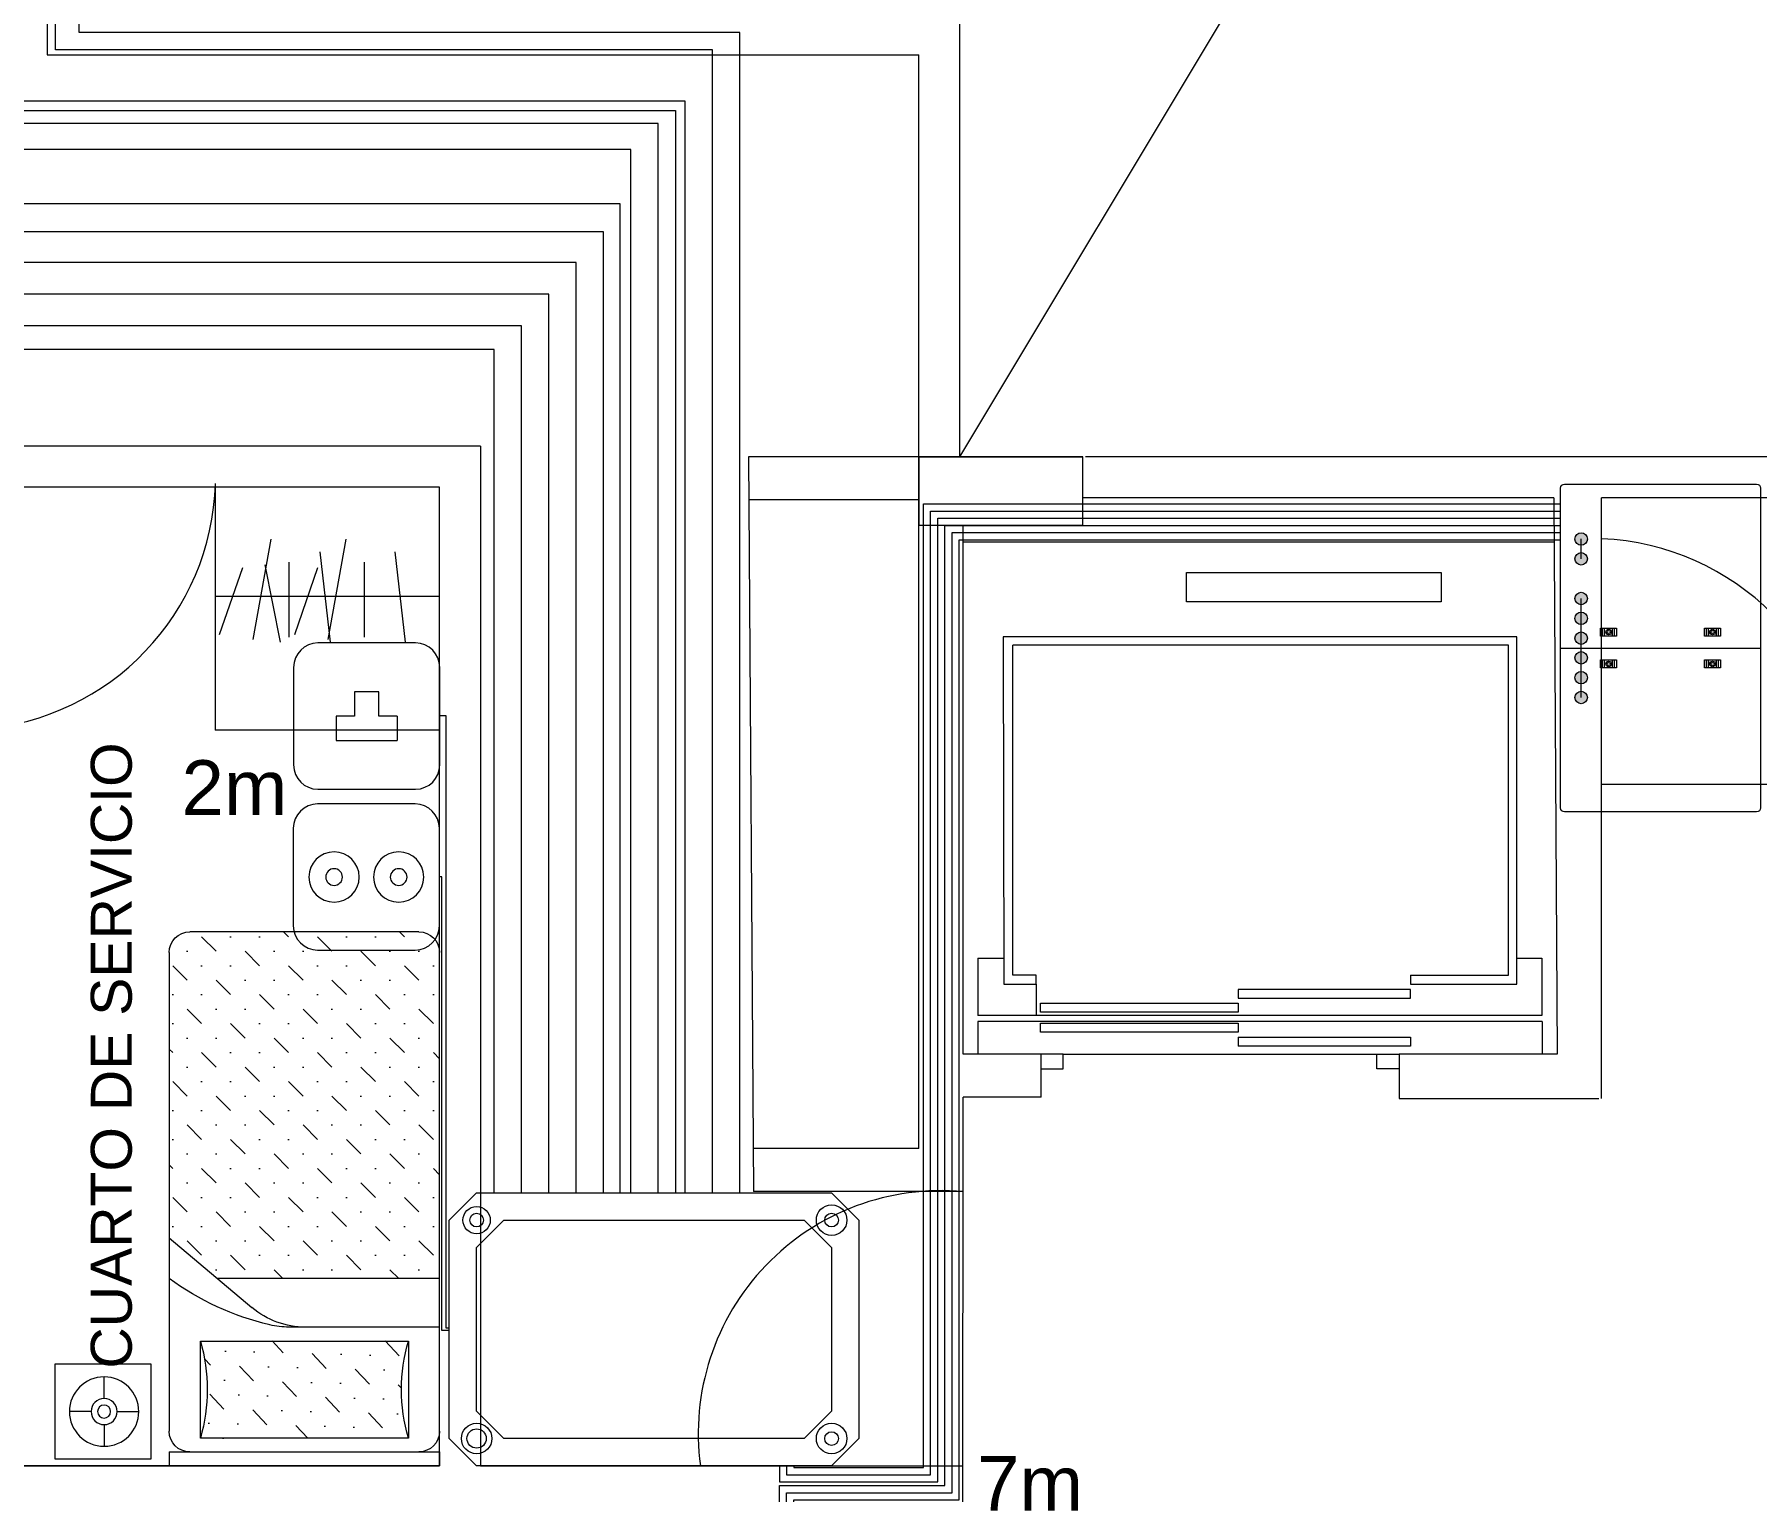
# Model space of a CAD drawing. Header units: metres. Extents: x -2 to 3328848, y -2 to 2725060.
# Drawn here: x 1662910.6 to 1662973.7, y 1362928.1 to 1362981.4 of the extents above; entities that cross this region are included whole.
import ezdxf

# ---------------------------------------------------------------- set-up
doc = ezdxf.new("R2010")
doc.units = ezdxf.units.M
doc.layers.get('0').update_dxf_attribs({"color": 253, "lineweight": 0})
for name, color, linetype, lineweight in [('ascensor', 253, 'Continuous', 0), ('ICT_EXTERNA', 3, 'Continuous', 0), ('ICT_INTERNA', 170, 'Continuous', 0), ('ICT_SUPERIOR', 30, 'Continuous', 0), ('ICT_TOMAS', 1, 'Continuous', 0), ('muebles', 253, 'Continuous', 0), ('NOFIJO', 253, 'Continuous', 0), ('PUERTAS', 253, 'Continuous', 0)]:
    doc.layers.add(name, color=color, linetype=linetype, lineweight=lineweight)
doc.styles.add('COTA', font='arial.ttf', dxfattribs={"height": 1})
doc.styles.get("Standard").update_dxf_attribs({"font": 'arial.ttf'})

# ---------------------------------------------------------------- blocks, each defined once
blk = doc.blocks.new('CAMA190X100CM-1MESITA')
at = {"layer": 'muebles'}
h = blk.add_hatch(dxfattribs=at)
h.set_pattern_fill('MUDST', color=256, scale=0.3, angle=406.5404101467818, style=0)
h.set_pattern_definition([(46.54041014678172, (-83.74444524832165, -2.074263211482048), (0.04873694475618788, 0.1604671624221987), [0.07499999999999991, -0.07499999999999991, 0, -0.07499999999999991, 0, -0.07499999999999991])])
h.paths.add_polyline_path([(0.5317029959858814, -0.1015999999999906, -0.1428571428571422), (0.5317029959858814, -0.4571999999999719), (1.293702995985882, -0.4572000000000003, -0.1428571428571542), (1.293702995985882, -0.1015999999999906)])
h = blk.add_hatch(dxfattribs=at)
h.set_pattern_fill('MUDST', color=256, scale=0.3, angle=404.9999999999999, style=0)
h.set_pattern_definition([(44.99999999999999, (-83.74444524832165, -2.074263211482048), (0.05303300858899111, 0.1590990257669732), [0.075, -0.075, 0, -0.075, 0, -0.075])])
h.paths.add_polyline_path([(1.408002995985896, -0.685799999999972), (0.5945201833576732, -0.685799999999972), (0.4174029959858387, -0.8349778579598421), (0.4174029959858672, -1.879599999999982, 0.4142135623730951), (0.4936029959858672, -1.955799999999982), (1.331802995985868, -1.955799999999982, 0.4142135623732043), (1.408002995985896, -1.879599999999982)])
for p, q in [((0.4174029959858672, 2.842170943040401e-14), (1.408002995985896, 0)), ((0.4174029959858672, -0.05079999999998108), (0.4174029959858672, 2.842170943040401e-14)), ((1.408002995985896, -0.05079999999998108), (1.408002995985896, 0)), ((0.4174029959858672, -0.05079999999998108), (1.408002995985896, -0.05079999999998108)), ((0.1793012381893107, -0.1509421569701033), (0.1793012381893107, -0.07156330363437746)), ((0.5317029959858814, -0.1015999999999906), (0.5317029959858814, -0.4571999999999719)), ((1.293702995985882, -0.1015999999999906), (0.5317029959858814, -0.1015999999999906)), ((1.293702995985882, -0.4572000000000003), (1.293702995985882, -0.1015999999999906)), ((0.4174029959858672, -1.879599999999982), (0.4174029959858672, -0.1269999999999811)), ((1.408002995985896, -0.1269999999999811), (1.408002995985896, -1.879599999999982)), ((0.1315509518100839, -0.1986924433493016), (0.05217209847435811, -0.1986924433493016)), ((0.1793012381893107, -0.2464427297285283), (0.1793012381893107, -0.3258215830642541)), ((0.2270515245685374, -0.1986924433493016), (0.3064303779042632, -0.1986924433493016)), ((0.5317029959858814, -0.4571999999999719), (1.293702995985882, -0.4572000000000003)), ((1.408002995985896, -0.5079999999999814), (0.8564353919858831, -0.5079999999999814)), ((0.417762228185893, -0.8346752927999717), (0.7205244369858974, -0.5796722721999856)), ((1.408002995985896, -0.685799999999972), (0.5952029959858862, -0.685799999999972)), ((1.331802995985868, -1.955799999999982), (0.4936029959858956, -1.955799999999982))]:
    blk.add_line(p, q, dxfattribs=at)
blk.add_lwpolyline([(0, -0.02415880543381377), (0, -0.3741588054338081), (0.3499999999999943, -0.3741588054338081), (0.3499999999999943, -0.02415880543381377)], close=True, dxfattribs=at)
for radius in [0.1271291397149466, 0.04775028637921253, 0.02383671369655249]:
    blk.add_circle((0.1793012381893107, -0.1986924433493016), radius, dxfattribs=at)
for centre, radius, start, end in [((0.4936029959858956, -0.1269999999999811), 0.07619999999999999, 90, 180), ((1.331802995985868, -0.1269999999999811), 0.07619999999999999, 0, 90), ((-0.07789700401411892, -0.2793999999999812), 0.635, 343.7397950000001, 16.26020499999998), ((1.903302995985882, -0.2793999999999812), 0.635, 163.739795, 196.260205), ((1.0252512595859, -1.521810342199984), 1.033630902, 103.3927959999999, 126.0202339999999), ((0.91687746058588, -0.8127999999999815), 0.3048, 90, 130.10593), ((0.8564353919858831, -0.8127999999999815), 0.3048, 90, 103.3927959999999), ((0.4936029959858956, -1.879599999999982), 0.07619999999999999, 180, 270), ((1.331802995985868, -1.879599999999982), 0.07619999999999999, 270, 0)]:
    blk.add_arc(centre, radius, start, end, dxfattribs=at)
blk = doc.blocks.new('RTR')
for p, q in [((-0.7499999999999929, 0.3999999999999773), (-0.6499999999999915, 0.5)), ((-0.6499999999999915, 0.5), (0.6500000000000057, 0.5)), ((0.6500000000000057, 0.5), (0.7500000000000071, 0.3999999999999773)), ((-0.75, -0.3999999999999773), (-0.7499999999999929, 0.3999999999999773)), ((-0.6499999999999844, 0.2999999999999545), (-0.549999999999983, 0.3999999999999773)), ((-0.549999999999983, 0.3999999999999773), (0.5500000000000043, 0.3999999999999773)), ((0.5500000000000043, 0.3999999999999773), (0.6500000000000057, 0.2999999999999545)), ((0.7500000000000071, 0.3999999999999773), (0.75, -0.3999999999999773)), ((-0.6500000000000057, -0.2999999999999545), (-0.6499999999999844, 0.2999999999999545)), ((0.6500000000000057, 0.2999999999999545), (0.6499999999999986, -0.2999999999999545)), ((-0.6500000000000057, -0.2999999999999545), (-0.5500000000000043, -0.3999999999999773)), ((0.6499999999999986, -0.2999999999999545), (0.5499999999999972, -0.3999999999999773)), ((-0.75, -0.3999999999999773), (-0.6499999999999986, -0.5)), ((0.5499999999999972, -0.3999999999999773), (-0.5500000000000043, -0.3999999999999773)), ((0.6499999999999986, -0.5), (0.75, -0.3999999999999773)), ((0.6499999999999986, -0.5), (-0.6499999999999986, -0.5))]:
    blk.add_line(p, q)
for centre, radius in [((-0.6499999999999986, 0.3999999999999773), 0.04999999999995453), ((0.6499999999999986, 0.3999999999999773), 0.05590169943745343), ((-0.6499999999999986, 0.3999999999999773), 0.02499999999997726), ((0.6499999999999986, 0.3999999999999773), 0.02499999999997726), ((-0.6499999999999986, -0.3999999999999773), 0.05590169943750428), ((-0.6499999999999986, -0.3999999999999773), 0.03535533905935049), ((0.6499999999999986, -0.3999999999999773), 0.05590169943750428), ((0.6499999999999986, -0.3999999999999773), 0.02500000000003411)]:
    blk.add_circle(centre, radius)
blk = doc.blocks.new('Registro secundario')
for p, q in [((3.199999999999907, 3.999999999999886), (3.199999999999907, -2.842170943040401e-14)), ((2.799999999999915, 3.15999999999994), (2.959999999999905, 3.15999999999994)), ((2.799999999999915, 3.119999999999976), (2.959999999999905, 3.119999999999976)), ((3.439999999999909, 3.15999999999994), (3.599999999999898, 3.15999999999994)), ((3.439999999999909, 3.119999999999976), (3.599999999999898, 3.119999999999976)), ((2.799999999999915, 2.959999999999951), (2.959999999999905, 2.959999999999951)), ((2.799999999999915, 2.919999999999987), (2.959999999999905, 2.919999999999987)), ((3.439999999999909, 2.959999999999951), (3.599999999999898, 2.959999999999951)), ((3.439999999999909, 2.919999999999987), (3.599999999999898, 2.919999999999987)), ((2.799999999999915, 1.079999999999984), (2.959999999999905, 1.079999999999984)), ((2.799999999999915, 1.04000000000002), (2.959999999999905, 1.04000000000002)), ((3.439999999999909, 1.079999999999984), (3.599999999999898, 1.079999999999984)), ((3.439999999999909, 1.04000000000002), (3.599999999999898, 1.04000000000002)), ((2.799999999999915, 0.879999999999967), (2.959999999999905, 0.879999999999967)), ((2.799999999999915, 0.8400000000000034), (2.959999999999905, 0.8400000000000034)), ((3.439999999999909, 0.879999999999967), (3.599999999999898, 0.879999999999967)), ((3.439999999999909, 0.8400000000000034), (3.599999999999898, 0.8400000000000034))]:
    blk.add_line(p, q)
blk.add_lwpolyline([(-2.842170943040401e-14, 3.999999999999886), (6.399999999999832, 3.999999999999886, -0.414213562373095), (6.47999999999983, 3.919999999999902), (6.47999999999983, 0.07999999999998408, -0.414213562373095), (6.399999999999832, 0), (0, 0, -0.414213562373095), (-0.0799999999999983, 0.07999999999998408), (-0.08000000000001961, 3.919999999999902, -0.414213562373095)], format="xyb", close=True)
for points in [[(2.799999999999908, 3.199999999999989), (2.959999999999905, 3.199999999999989), (2.959999999999905, 2.879999999999939), (2.799999999999908, 2.879999999999939)], [(3.439999999999909, 3.199999999999989), (3.599999999999891, 3.199999999999989), (3.599999999999891, 2.879999999999939), (3.439999999999909, 2.879999999999939)], [(2.799999999999908, 1.120000000000005), (2.959999999999905, 1.120000000000005), (2.959999999999905, 0.7999999999999545), (2.799999999999908, 0.7999999999999545)], [(3.439999999999909, 1.120000000000005), (3.599999999999891, 1.120000000000005), (3.599999999999891, 0.7999999999999545), (3.439999999999909, 0.7999999999999545)]]:
    blk.add_lwpolyline(points, close=True)
for centre, radius in [((2.879999999999907, 3.039999999999964), 0.0565685424949033), ((2.879999999999907, 3.039999999999964), 0.0323915366411885), ((3.519999999999907, 3.039999999999964), 0.0565685424949033), ((3.519999999999907, 3.039999999999964), 0.0323915366411885), ((2.879999999999907, 0.9599999999999795), 0.0565685424949033), ((2.879999999999907, 0.9599999999999795), 0.0323915366411885), ((3.519999999999907, 0.9599999999999795), 0.0565685424949033), ((3.519999999999907, 0.9599999999999795), 0.0323915366411885)]:
    blk.add_circle(centre, radius)
blk = doc.blocks.new('Toma TFN')
for p, q in [((-0.0625, 0.04999999999995453), (-0.05000000000000426, 0.04999999999995453)), ((-0.0625000000000071, 0), (-0.0625000000000071, 0.04999999999995453)), ((-0.05000000000000426, 0.04999999999995453), (0.04999999999999716, 0.04999999999995453)), ((0.04999999999999716, 0.04999999999995453), (0.0625, 0.04999999999995453)), ((0.06249999999999289, 0), (0.06249999999999289, 0.04999999999995453)), ((-0.05000000000000426, 0), (-0.0625, 5.684341886080801e-14)), ((-0.02499999999999858, 0), (-0.05000000000000426, 0)), ((-0.02499999999999858, -0.05000000000001137), (-0.02499999999999858, 0)), ((0.02499999999999858, 0), (0.02499999999999858, -0.05000000000001137)), ((0.04999999999999716, 0), (0.02499999999999858, 0)), ((0.0625, 5.684341886080801e-14), (0.04999999999999716, 0)), ((0.04999999999999716, 0), (0.04999999999999716, 0)), ((0.02499999999999858, -0.05000000000001137), (-0.02499999999999858, -0.05000000000001137))]:
    blk.add_line(p, q)
blk.add_lwpolyline([(-0.1000000000000085, 0.1499999999999204), (0.09999999999999432, 0.1499999999999773, -0.4142135623731283), (0.1499999999999986, 0.0999999999999659), (0.1499999999999986, -0.0999999999999659, -0.414213562373095), (0.1000000000000014, -0.1500000000000341), (-0.1000000000000085, -0.1500000000000341, -0.414213562373095), (-0.1500000000000057, -0.1000000000000227), (-0.1500000000000057, 0.0999999999999659, -0.414213562373095)], format="xyb", close=True)
blk = doc.blocks.new('TOMA TV')
blk.add_lwpolyline([(-0.1000000000000085, 0.1499999999999204), (0.09999999999999432, 0.1499999999999773, -0.4142135623731283), (0.1499999999999986, 0.0999999999999659), (0.1499999999999986, -0.0999999999999659, -0.414213562373095), (0.1000000000000014, -0.1500000000000341), (-0.1000000000000085, -0.1500000000000341, -0.414213562373095), (-0.1500000000000057, -0.1000000000000227), (-0.1500000000000057, 0.0999999999999659, -0.414213562373095)], format="xyb", close=True)
for centre, radius in [((-0.0663150679774205, -1.420738526825005e-14), 0.05153002220894185), ((0.06631506797741339, -1.421432416215396e-14), 0.05153002220894185), ((-0.0663150679774205, -1.420738526825005e-14), 0.0171766740696603), ((0.06631506797741339, -1.421432416215396e-14), 0.0171766740696603)]:
    blk.add_circle(centre, radius)

msp = doc.modelspace()

# ---------------------------------------------------------------- hatches: boundary and pattern name
at = {"layer": 'ICT_EXTERNA', "ltscale": 0.015}
h = msp.add_hatch(color=256, dxfattribs=at)
h.dxf.hatch_style = 1
h.paths.add_polyline_path([(1662967.272022172, 1362957.373717132, 1), (1662967.272022172, 1362956.915846164, 1)])
h.paths.add_polyline_path([(1662967.272022172, 1362958.098068303, 1), (1662967.272022172, 1362957.640197336, 1)])
h.paths.add_polyline_path([(1662967.272022172, 1362958.364548507, 1), (1662967.272022172, 1362958.822419473, 1)])
h.paths.add_polyline_path([(1662967.272022172, 1362959.546770644, 1), (1662967.272022172, 1362959.088899676, 1)])
h.paths.add_polyline_path([(1662967.272022172, 1362959.813250848, 1), (1662967.272022172, 1362960.271121814, 1)])
h.paths.add_polyline_path([(1662967.272022172, 1362960.537602017, 1), (1662967.272022172, 1362960.995472983, 1)])
at = {"layer": 'ICT_SUPERIOR'}
h = msp.add_hatch(color=256, dxfattribs=at)
h.dxf.hatch_style = 1
h.paths.add_polyline_path([(1662967.500957655, 1362962.94683493, 1), (1662967.043086688, 1362962.94683493, 1)])
h.paths.add_polyline_path([(1662967.500957655, 1362962.222483759, 1), (1662967.043086688, 1362962.222483759, 1)])

# ---------------------------------------------------------------- linework, layer by layer
for p, q in [((1662944.52202217, 1362965.959804228), (1662944.52202217, 1363035.959804228)), ((1662943.022022172, 1362965.959804228), (1662943.022022172, 1362980.676455558)), ((1662943.022022172, 1362940.626095936), (1662943.022022172, 1362965.959804228)), ((1662943.022022172, 1362965.959804228), (1662949.022022172, 1362965.959804228)), ((1662968.022022172, 1362942.45980423), (1662968.022022172, 1362953.959804228)), ((1662944.613889145, 1362913.959804228), (1662944.642083523, 1362942.50191176)), ((1662960.605265711, 1362942.45980423), (1662967.92202217, 1362942.45980423)), ((1662910.158993185, 1362929.003627867), (1662925.46751353, 1362929.003627867)), ((1662926.967513532, 1362929.003627867), (1662944.632163758, 1362929.003627867))]:
    msp.add_line(p, q)
at = {"ltscale": 0.02}
for p, q in [((1662944.52202217, 1362965.959804228), (1662986.500613455, 1363035.959804228)), ((1662911.097852579, 1362991.073790946), (1662911.097852579, 1362980.676455558)), ((1662911.097852579, 1362980.676455558), (1662943.022022172, 1362980.676455558)), ((1662926.967513532, 1362966.345365862), (1662878.522022172, 1362966.345365862)), ((1662926.967513532, 1362966.345365862), (1662926.967513532, 1362929.003627867)), ((1662936.77834875, 1362965.959804228), (1662936.967513532, 1362939.046045688)), ((1662943.022022172, 1362965.959804228), (1662936.77834875, 1362965.959804228)), ((1662967.02202217, 1362965.959804228), (1662949.122022173, 1362965.959804228)), ((1662988.022022172, 1362965.959804228), (1662967.02202217, 1362965.959804228)), ((1662925.46751353, 1362964.84536586), (1662883.022022172, 1362964.84536586)), ((1662925.46751353, 1362929.003627867), (1662925.46751353, 1362964.84536586)), ((1662943.022022172, 1362964.379753981), (1662936.789454215, 1362964.379753981)), ((1662966.275004877, 1362964.45980423), (1662949.022022172, 1362964.45980423)), ((1662966.275004877, 1362964.45980423), (1662949.022022172, 1362964.45980423)), ((1662966.275004877, 1362964.45980423), (1662966.40040055, 1362944.08142585)), ((1662968.022022172, 1362942.45980423), (1662968.022022172, 1362964.45980423)), ((1662968.522022172, 1362964.45980423), (1662968.022022172, 1362964.45980423)), ((1662982.02202217, 1362964.45980423), (1662968.522022172, 1362964.45980423)), ((1662944.643643792, 1362944.08142585), (1662944.643643792, 1362963.459804228)), ((1662944.643643792, 1362963.446376831), (1662944.643643792, 1362963.459804228)), ((1662986.500613455, 1362953.959804228), (1662968.022022172, 1362953.959804228)), ((1662947.497157604, 1362944.08142585), (1662944.643643792, 1362944.08142585)), ((1662947.497157604, 1362942.501375601), (1662947.497157604, 1362944.08142585)), ((1662966.40040055, 1362944.08142585), (1662960.605265711, 1362944.08142585)), ((1662960.605265711, 1362944.08142585), (1662960.605265711, 1362942.45980423)), ((1662947.497157604, 1362942.501375601), (1662944.642082994, 1362942.501375601)), ((1662943.022022172, 1362940.626095936), (1662936.967513532, 1362940.626095936)), ((1662943.022022172, 1362939.046045688), (1662936.967513532, 1362939.046045688)), ((1662925.46751353, 1362929.003627867), (1662910.158993185, 1362929.003627867))]:
    msp.add_line(p, q, dxfattribs=at)
at = {"ltscale": 0.015}
msp.add_line((1662944.63866976, 1362939.046045688), (1662943.022022172, 1362939.046045688), dxfattribs=at)
at = {"layer": 'ascensor', "ltscale": 0.02}
for p, q in [((1662944.643643792, 1362962.838182608), (1662966.284983313, 1362962.838182608)), ((1662952.81572846, 1362960.641612275), (1662952.81572846, 1362961.722693358)), ((1662952.81572846, 1362961.722693358), (1662962.1472348, 1362961.722693358)), ((1662962.1472348, 1362961.722693358), (1662962.1472348, 1362960.641612275)), ((1662962.1472348, 1362960.641612275), (1662952.81572846, 1362960.641612275)), ((1662964.913914063, 1362959.361215337), (1662946.106686902, 1362959.361215337)), ((1662946.106686902, 1362959.361215337), (1662946.130130281, 1362946.647701823)), ((1662964.613914064, 1362959.061215336), (1662946.454454603, 1362959.061215336)), ((1662946.454454603, 1362946.972026148), (1662946.454454603, 1362959.061215336)), ((1662964.613914064, 1362946.972026148), (1662964.613914064, 1362959.061215336)), ((1662964.913914063, 1362946.647701823), (1662964.913914063, 1362959.361215337)), ((1662945.179404909, 1362947.591691405), (1662946.130130281, 1362947.591691405)), ((1662945.179404909, 1362947.591691405), (1662945.179404909, 1362945.494709513)), ((1662964.913914063, 1362947.591691405), (1662965.829056347, 1362947.591691405)), ((1662965.829056347, 1362947.591691405), (1662965.829056347, 1362945.494709513)), ((1662947.311148762, 1362946.972026148), (1662946.454454603, 1362946.972026148)), ((1662947.311148762, 1362946.647701823), (1662947.311148762, 1362946.972026148)), ((1662961.021665911, 1362946.972026148), (1662961.021665911, 1362946.647701823)), ((1662961.021665911, 1362946.972026148), (1662964.613914064, 1362946.972026148)), ((1662946.130130281, 1362946.647701823), (1662947.311148762, 1362946.647701823)), ((1662947.311148762, 1362946.647701823), (1662947.311148762, 1362945.494709513)), ((1662961.021665911, 1362946.454943766), (1662954.707595407, 1362946.454943766)), ((1662954.707595407, 1362946.454943766), (1662954.707595407, 1362946.130619443)), ((1662961.021665911, 1362946.647701823), (1662964.913914063, 1362946.647701823)), ((1662961.021665911, 1362946.130619443), (1662961.021665911, 1362946.454943766)), ((1662947.467900355, 1362945.619334961), (1662947.467900355, 1362945.943659286)), ((1662947.467900355, 1362945.943659286), (1662954.707595407, 1362945.943659286)), ((1662954.707595407, 1362945.619334961), (1662947.467900355, 1362945.619334961)), ((1662954.707595407, 1362946.130619443), (1662961.021665911, 1362946.130619443)), ((1662954.707595407, 1362945.943659286), (1662954.707595407, 1362945.619334961)), ((1662965.829056347, 1362945.494709513), (1662945.179404909, 1362945.494709513)), ((1662965.846575773, 1362945.270818352), (1662945.179404909, 1362945.270818352)), ((1662945.179404909, 1362945.270818352), (1662945.179404909, 1362945.270818352)), ((1662945.179404909, 1362945.270818352), (1662945.179404909, 1362944.08142585)), ((1662947.467900355, 1362944.886007597), (1662947.467900355, 1362945.210331921)), ((1662947.467900355, 1362945.210331921), (1662954.707595407, 1362945.210331921)), ((1662954.707595407, 1362945.210331921), (1662954.707595407, 1362944.886007597)), ((1662965.846575773, 1362945.270818352), (1662965.846575773, 1362944.08142585)), ((1662954.707595407, 1362944.886007597), (1662947.467900355, 1362944.886007597)), ((1662954.707595407, 1362944.699047441), (1662961.021665911, 1362944.699047441)), ((1662954.707595407, 1362944.699047441), (1662954.707595407, 1362944.374723115)), ((1662961.021665911, 1362944.374723115), (1662954.707595407, 1362944.374723115)), ((1662961.021665911, 1362944.699047441), (1662961.021665911, 1362944.374723115)), ((1662948.307968414, 1362944.08142585), (1662947.497157604, 1362944.08142585)), ((1662948.307968414, 1362943.540885311), (1662948.307968414, 1362944.08142585)), ((1662948.307968414, 1362944.08142585), (1662960.605265711, 1362944.08142585)), ((1662959.794454901, 1362943.540885311), (1662959.794454901, 1362944.08142585)), ((1662959.794454901, 1362944.08142585), (1662960.605265711, 1362944.08142585)), ((1662947.497157604, 1362943.540885311), (1662948.307968414, 1362943.540885311)), ((1662960.605265711, 1362943.540885311), (1662959.794454901, 1362943.540885311))]:
    msp.add_line(p, q, dxfattribs=at)
at = {"layer": 'ICT_EXTERNA', "ltscale": 0.015}
msp.add_line((1662967.272022172, 1362957.14478165), (1662967.272022172, 1362960.766537501), dxfattribs=at)
for centre in [(1662967.272022172, 1362960.766537501), (1662967.272022172, 1362960.766537503), (1662967.272022172, 1362960.042186332), (1662967.272022172, 1362960.042186334), (1662967.272022172, 1362959.31783516), (1662967.272022172, 1362959.317835162), (1662967.272022172, 1362958.593483989), (1662967.272022172, 1362958.593483993), (1662967.272022172, 1362957.869132817), (1662967.272022172, 1362957.869132821), (1662967.272022172, 1362957.14478165), (1662967.272022172, 1362957.14478165)]:
    msp.add_circle(centre, 0.228935483500282, dxfattribs=at)
at = {"layer": 'ICT_INTERNA', "ltscale": 0.015}
msp.add_line((1662935.460776136, 1362929.003627867), (1662944.499297411, 1362929.003627867), dxfattribs=at)
for points in [[(1662938.171893676, 1362929.003627867), (1662938.171893676, 1362928.676923032), (1662943.445887742, 1362928.676923032), (1662943.445887742, 1362963.973081666), (1662966.522022172, 1362963.973081667)], [(1662938.435246093, 1362929.003627867), (1662938.435246093, 1362928.93937671), (1662943.182535324, 1362928.93937671), (1662943.182535324, 1362964.236434084), (1662966.522022172, 1362964.236434084)], [(1662937.908541258, 1362929.003627867), (1662937.908541258, 1362928.413570615), (1662943.70924016, 1362928.413570615), (1662943.70924016, 1362963.709729249), (1662966.522022172, 1362963.709729249)], [(1662937.908541258, 1362927.689018543), (1662937.908541258, 1362928.279075795), (1662943.972592577, 1362928.279075795), (1662943.972592577, 1362963.446376832), (1662966.522022172, 1362963.446376832)], [(1662938.171893676, 1362927.689018543), (1662938.171893676, 1362928.015723377), (1662944.235944994, 1362928.015723377), (1662944.235944994, 1362963.183024414), (1662966.522022172, 1362963.183024414)], [(1662938.435246093, 1362927.689018543), (1662938.435246093, 1362927.7532697), (1662944.499297411, 1362927.7532697), (1662944.499297411, 1362962.919671997), (1662966.522022172, 1362962.919671997)]]:
    msp.add_lwpolyline(points, dxfattribs=at)
at = {"layer": 'ICT_SUPERIOR'}
msp.add_line((1662967.272022172, 1362962.222483759), (1662967.272022172, 1362962.948939776), dxfattribs=at)
at = {"layer": 'ICT_SUPERIOR', "ltscale": 0.015}
for centre in [(1662967.272022172, 1362962.94683493), (1662967.272022172, 1362962.222483759)]:
    msp.add_circle(centre, 0.228935483500282, dxfattribs=at)
at = {"layer": 'ICT_TOMAS'}
for points in [[(1662932.465421694, 1362939.003627867), (1662932.465421694, 1362977.214948362), (1662892.322790569, 1362977.214948362), (1662892.322790569, 1363006.983360367), (1662883.662335512, 1363006.983360367), (1662883.662335512, 1363037.143786671), (1662889.144671004, 1363037.143786671), (1662889.144671004, 1363035.959194009)], [(1662929.465421694, 1362939.003627867), (1662929.465421694, 1362971.916880751), (1662839.405103417, 1362971.916880751), (1662839.405103417, 1363030.874065052)], [(1662930.465421694, 1362939.003627867), (1662930.465421694, 1362973.078087474), (1662845.283880545, 1362973.078087474), (1662845.283880545, 1363030.868277172)], [(1662931.465421694, 1362939.003627867), (1662931.465421694, 1362974.191705803), (1662851.170237761, 1362974.191705803), (1662851.170237761, 1363030.866484963)], [(1662857.132126404, 1363030.881335663), (1662857.132126404, 1362975.240427117), (1662932.061055887, 1362975.240427117), (1662932.061055887, 1362939.003627867)], [(1662935.465421694, 1362939.003627867), (1662935.465421694, 1362980.86060434), (1662911.395691245, 1362980.86060434), (1662911.395691245, 1363016.708082654), (1662912.606221151, 1363016.708082654)], [(1662889.117656364, 1363014.057246766), (1662889.117656364, 1363007.581896489), (1662893.106826303, 1363007.581896489), (1662893.106826303, 1362978.646979412), (1662934.111106143, 1362978.646979412), (1662934.111106143, 1362939.003627867)], [(1662936.465421694, 1362939.003627867), (1662936.465421694, 1362981.493726039), (1662912.262837275, 1362981.493726039), (1662912.262837275, 1363010.825512275), (1662912.597852581, 1363010.825512275)], [(1662933.465421694, 1362939.003627867), (1662933.465421694, 1362978.167414921), (1662892.708151263, 1362978.167414921), (1662892.708151263, 1363007.4680847), (1662886.090408756, 1363007.4680847), (1662886.080736981, 1363008.166568286)], [(1662934.465421694, 1362939.003627867), (1662934.465421694, 1362978.98736117), (1662893.325555375, 1362978.98736117), (1662893.325555375, 1363007.835082118), (1662891.963575386, 1363007.835082118), (1662891.963575386, 1363008.160989239)], [(1662928.465421694, 1362939.003627867), (1662928.465421694, 1362970.757370813), (1662866.101771624, 1362970.757370813), (1662863.796332529, 1362934.342623036)], [(1662927.465421694, 1362939.003627867), (1662927.465421694, 1362969.882664046), (1662867.093869061, 1362969.882664046), (1662869.678902908, 1362934.348202083)], [(1662925.820861391, 1362934.047709941), (1662925.709936792, 1362934.047709941), (1662925.709936792, 1362956.469705686), (1662925.473925194, 1362956.469705686)], [(1662925.820861391, 1362933.959545793), (1662925.55051479, 1362933.959545793), (1662925.55051479, 1362950.569861641), (1662925.46751353, 1362950.569861641)]]:
    msp.add_lwpolyline(points, dxfattribs=at)
at = {"layer": 'muebles', "ltscale": 0.02}
for p, q in [((1662917.252140169, 1362964.84536586), (1662917.252140169, 1362955.948030476)), ((1662918.633520541, 1362959.26165383), (1662919.294303368, 1362962.947335132)), ((1662921.389734213, 1362959.26165383), (1662922.050517036, 1362962.947335132)), ((1662919.06634234, 1362962.0022852), (1662919.632726288, 1362959.167157794)), ((1662919.955086193, 1362959.356149868), (1662919.955086193, 1362962.096781236)), ((1662921.465449593, 1362959.167157794), (1662921.087863396, 1362962.474810165)), ((1662922.711299862, 1362959.356149868), (1662922.711299862, 1362962.096781236)), ((1662924.221663262, 1362959.167157794), (1662923.844077066, 1362962.474810165)), ((1662917.406344461, 1362959.450668297), (1662918.25592504, 1362961.907789162)), ((1662920.162558133, 1362959.450668297), (1662921.012138708, 1362961.907789162)), ((1662917.252140169, 1362960.859711681), (1662925.46751353, 1362960.859711681)), ((1662925.46751353, 1362955.948030476), (1662917.252140169, 1362955.948030476))]:
    msp.add_line(p, q, dxfattribs=at)
at = {"layer": 'NOFIJO', "ltscale": 0.02}
for points in [[(1662943.972592577, 1362963.459804228), (1662949.022022172, 1362963.459804228), (1662949.022022172, 1362965.959804228), (1662943.022022172, 1362965.959804228), (1662943.022022172, 1362963.459804228), (1662943.182535324, 1362963.459804228)], [(1662943.182535324, 1362963.459804228), (1662949.022022172, 1362963.459804228), (1662949.022022172, 1362965.959804228), (1662943.022022172, 1362965.959804228), (1662943.022022172, 1362963.459804228), (1662943.182535324, 1362963.459804228)]]:
    msp.add_lwpolyline(points, dxfattribs=at)
at = {"layer": 'PUERTAS'}
for centre, radius, start, end in [((1662907.965259677, 1362965.255902982), 9.295950193339948, 274.2798195408042, 358.335441185082), ((1662943.834985195, 1362930.185082529), 8.89733538598485, 84.75748567848248, 187.6306994451584)]:
    msp.add_arc(centre, radius, start, end, dxfattribs=at)
at = {"layer": 'PUERTAS', "ltscale": 0.02}
msp.add_arc((1662967.618559892, 1362953.564418913), 9.404044186896632, 2.409664307692396, 87.54108093715317, dxfattribs=at)

# ---------------------------------------------------------------- block references
at = {"layer": 'ICT_EXTERNA', "xscale": 1.829845896884216, "yscale": 1.829845896884216, "zscale": 1.829845896884216, "rotation": 90}
msp.add_blockref('Registro secundario', (1662973.841405759, 1362953.100152706), dxfattribs=at)
at = {"layer": 'ICT_INTERNA', "xscale": 10, "yscale": 10, "zscale": 10}
msp.add_blockref('RTR', (1662933.322594774, 1362934.003627867), dxfattribs=at)
at = {"layer": 'ICT_TOMAS', "rotation": 180}
for name, p, xscale, yscale, zscale in [('Toma TFN', (1662922.795429528, 1362956.461608394), -17.85663777392733, 17.85663777392733, 17.85663777392733), ('TOMA TV', (1662922.784833579, 1362950.567413645), -17.84178858404148, 17.84178858404148, 17.84178858404148)]:
    msp.add_blockref(name, p, dxfattribs=dict(at, xscale=xscale, yscale=yscale, zscale=zscale))
at = {"layer": 'muebles', "xscale": -10, "yscale": 10, "zscale": 10, "rotation": 180}
msp.add_blockref('CAMA190X100CM-1MESITA', (1662911.387483571, 1362929.003627867), dxfattribs=at)

# ---------------------------------------------------------------- texts
at = {"linetype": 'Continuous', "insert": (1662912.693291845, 1362932.564555046), "char_height": 1.5, "attachment_point": 1, "rotation": 90}
msp.add_mtext_dynamic_manual_height_columns('CUARTO DE SERVICIO', width=45.32035914068729, gutter_width=125, heights=[0], dxfattribs=at)
at = {"layer": 'ICT_INTERNA', "ltscale": 0.015, "insert": (1662945.185656916, 1362929.364256721), "char_height": 2, "attachment_point": 1, "style": 'COTA'}
msp.add_mtext_dynamic_manual_height_columns('\\pxqc;7m', width=3.810568010632977, gutter_width=4, heights=[1.343319116233424], dxfattribs=at)
at = {"layer": 'ICT_TOMAS', "ltscale": 0.015, "insert": (1662916.014448911, 1362954.844209434), "char_height": 2, "attachment_point": 1, "style": 'COTA'}
msp.add_mtext_dynamic_manual_height_columns('2m', width=3.810568010632977, gutter_width=4, heights=[1.343319116233424], dxfattribs=at)

doc.saveas('drawing.dxf')
